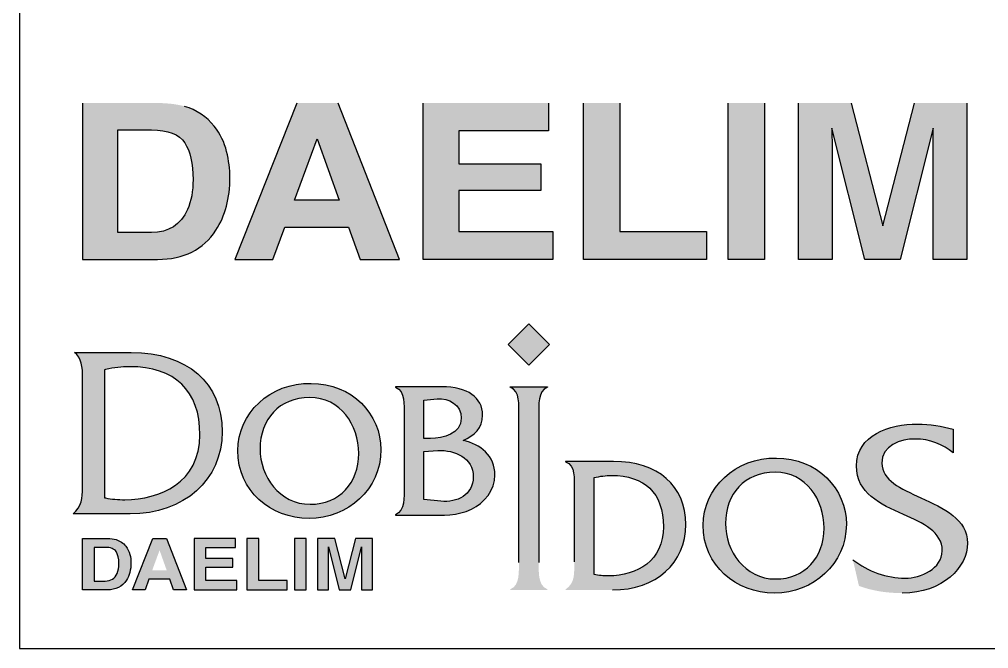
# Model space of a CAD drawing. Extents: x -4009 to -3415, y -5642 to -5222.
# Drawn here: x -3510.18 to -3489.07, y -5297.05 to -5283.35 of the extents above; entities that cross this region are included whole.
import ezdxf

# ---------------------------------------------------------------- set-up
doc = ezdxf.new("R2010")
doc.units = 0
doc.header["$LTSCALE"] = 7
doc.layers.get('0').update_dxf_attribs({"color": 2, "linetype": 'CONTINUOUS'})
doc.layers.add('D', color=2, linetype='CONTINUOUS')

msp = doc.modelspace()

# ---------------------------------------------------------------- hatches: boundary and pattern name
at = {"layer": 'D'}
h = msp.add_hatch(color=256, dxfattribs=at)
h.dxf.hatch_style = 2
edge = h.paths.add_edge_path()
edge.add_spline(control_points=[(-3507.16761, -5285.17439), (-3507.16761, -5285.17439), (-3508.80232, -5285.17439), (-3508.80232, -5285.17439), (-3508.80232, -5285.17439), (-3508.80232, -5288.57954), (-3508.80232, -5288.57954), (-3508.80232, -5288.57954), (-3507.16761, -5288.57954), (-3507.16761, -5288.57954), (-3506.59425, -5288.57954), (-3506.16852, -5288.36694), (-3505.89462, -5287.94367), (-3505.69314, -5287.62978), (-3505.59049, -5287.24602), (-3505.59049, -5286.79283), (-3505.59049, -5286.61469), (-3505.61485, -5286.42678), (-3505.66267, -5286.22984), (-3505.71037, -5286.03317), (-3505.80157, -5285.84952), (-3505.93271, -5285.68002), (-3506.09803, -5285.47057), (-3506.31365, -5285.32646), (-3506.57896, -5285.24714), (-3506.737, -5285.20225), (-3506.93182, -5285.17755), (-3507.16761, -5285.17439)], knot_values=[0, 0, 0, 0, 1, 1, 1, 2, 2, 2, 3, 3, 3, 4, 4, 4, 5, 5, 5, 6, 6, 6, 7, 7, 7, 8, 8, 8, 9, 9, 9, 9], degree=3, periodic=0)
edge = h.paths.add_edge_path()
edge.add_spline(control_points=[(-3507.30108, -5285.76003), (-3506.93813, -5285.76003), (-3506.69589, -5285.85268), (-3506.57532, -5286.03919), (-3506.45563, -5286.22421), (-3506.39367, -5286.49294), (-3506.39367, -5286.8406), (-3506.39367, -5287.09396), (-3506.43387, -5287.31136), (-3506.51459, -5287.49486), (-3506.66302, -5287.82605), (-3506.92503, -5287.99377), (-3507.30108, -5287.99377), (-3507.30108, -5287.99377), (-3508.03414, -5287.99377), (-3508.03414, -5287.99377), (-3508.03414, -5287.99377), (-3508.03414, -5285.76003), (-3508.03414, -5285.76003), (-3508.03414, -5285.76003), (-3507.30108, -5285.76003), (-3507.30108, -5285.76003)], knot_values=[0, 0, 0, 0, 1, 1, 1, 2, 2, 2, 3, 3, 3, 4, 4, 4, 5, 5, 5, 6, 6, 6, 7, 7, 7, 7], degree=3, periodic=0)
h = msp.add_hatch(color=256, dxfattribs=at)
h.dxf.hatch_style = 2
edge = h.paths.add_edge_path()
edge.add_spline(control_points=[(-3505.48542, -5288.57954), (-3505.48542, -5288.57954), (-3504.65506, -5288.57954), (-3504.65506, -5288.57954), (-3504.65506, -5288.57954), (-3504.39669, -5287.87628), (-3504.39669, -5287.87628), (-3504.39669, -5287.87628), (-3503.00608, -5287.87628), (-3503.00608, -5287.87628), (-3503.00608, -5287.87628), (-3502.75623, -5288.57954), (-3502.75623, -5288.57954), (-3502.75623, -5288.57954), (-3501.8956, -5288.57954), (-3501.8956, -5288.57954), (-3501.8956, -5288.57954), (-3503.23295, -5285.17439), (-3503.23295, -5285.17439), (-3503.23295, -5285.17439), (-3504.13269, -5285.17439), (-3504.13269, -5285.17439), (-3504.13269, -5285.17439), (-3505.48542, -5288.57954), (-3505.48542, -5288.57954)], knot_values=[0, 0, 0, 0, 1, 1, 1, 2, 2, 2, 3, 3, 3, 4, 4, 4, 5, 5, 5, 6, 6, 6, 7, 7, 7, 8, 8, 8, 8], degree=3, periodic=0)
edge = h.paths.add_edge_path()
edge.add_spline(control_points=[(-3503.6913, -5285.95287), (-3503.6913, -5285.95287), (-3503.21471, -5287.29187), (-3503.21471, -5287.29187), (-3503.21471, -5287.29187), (-3504.18354, -5287.29187), (-3504.18354, -5287.29187), (-3504.18354, -5287.29187), (-3503.6913, -5285.95287), (-3503.6913, -5285.95287)], knot_values=[0, 0, 0, 0, 1, 1, 1, 2, 2, 2, 3, 3, 3, 3], degree=3, periodic=0)
h = msp.add_hatch(color=256, dxfattribs=at)
h.dxf.hatch_style = 2
edge = h.paths.add_edge_path()
edge.add_spline(control_points=[(-3498.65336, -5285.77774), (-3498.65336, -5285.77774), (-3500.60888, -5285.77774), (-3500.60888, -5285.77774), (-3500.60888, -5285.77774), (-3500.60888, -5286.49748), (-3500.60888, -5286.49748), (-3500.60888, -5286.49748), (-3498.81745, -5286.49748), (-3498.81745, -5286.49748), (-3498.81745, -5286.49748), (-3498.81745, -5287.08215), (-3498.81745, -5287.08215), (-3498.81745, -5287.08215), (-3500.60888, -5287.08215), (-3500.60888, -5287.08215), (-3500.60888, -5287.08215), (-3500.60888, -5287.96906), (-3500.60888, -5287.96906), (-3500.60888, -5287.96906), (-3498.55522, -5287.96906), (-3498.55522, -5287.96906), (-3498.55522, -5287.96906), (-3498.55522, -5288.57954), (-3498.55522, -5288.57954), (-3498.55522, -5288.57954), (-3501.38353, -5288.57954), (-3501.38353, -5288.57954), (-3501.38353, -5288.57954), (-3501.38353, -5285.17439), (-3501.38353, -5285.17439), (-3501.38353, -5285.17439), (-3498.65336, -5285.17439), (-3498.65336, -5285.17439), (-3498.65336, -5285.17439), (-3498.65336, -5285.77774), (-3498.65336, -5285.77774)], knot_values=[0, 0, 0, 0, 1, 1, 1, 2, 2, 2, 3, 3, 3, 4, 4, 4, 5, 5, 5, 6, 6, 6, 7, 7, 7, 8, 8, 8, 9, 9, 9, 10, 10, 10, 11, 11, 11, 12, 12, 12, 12], degree=3, periodic=0)
h = msp.add_hatch(color=256, dxfattribs=at)
h.dxf.hatch_style = 2
edge = h.paths.add_edge_path()
edge.add_spline(control_points=[(-3497.88724, -5285.17439), (-3497.88724, -5285.17439), (-3497.09813, -5285.17439), (-3497.09813, -5285.17439), (-3497.09813, -5285.17439), (-3497.09813, -5287.96906), (-3497.09813, -5287.96906), (-3497.09813, -5287.96906), (-3495.21006, -5287.96906), (-3495.21006, -5287.96906), (-3495.21006, -5287.96906), (-3495.21006, -5288.57954), (-3495.21006, -5288.57954), (-3495.21006, -5288.57954), (-3497.88724, -5288.57954), (-3497.88724, -5288.57954), (-3497.88724, -5288.57954), (-3497.88724, -5285.17439), (-3497.88724, -5285.17439)], knot_values=[0, 0, 0, 0, 1, 1, 1, 2, 2, 2, 3, 3, 3, 4, 4, 4, 5, 5, 5, 6, 6, 6, 6], degree=3, periodic=0)
h = msp.add_hatch(color=256, dxfattribs=at)
h.dxf.hatch_style = 2
edge = h.paths.add_edge_path()
edge.add_spline(control_points=[(-3493.94688, -5288.57954), (-3493.94688, -5288.57954), (-3494.73696, -5288.57954), (-3494.73696, -5288.57954), (-3494.73696, -5288.57954), (-3494.73696, -5285.17439), (-3494.73696, -5285.17439), (-3494.73696, -5285.17439), (-3493.94688, -5285.17439), (-3493.94688, -5285.17439), (-3493.94688, -5285.17439), (-3493.94688, -5288.57954), (-3493.94688, -5288.57954)], knot_values=[0, 0, 0, 0, 1, 1, 1, 2, 2, 2, 3, 3, 3, 4, 4, 4, 4], degree=3, periodic=0)
h = msp.add_hatch(color=256, dxfattribs=at)
h.dxf.hatch_style = 2
edge = h.paths.add_edge_path()
edge.add_spline(control_points=[(-3490.68214, -5285.17439), (-3490.68214, -5285.17439), (-3489.54448, -5285.17439), (-3489.54448, -5285.17439), (-3489.54448, -5285.17439), (-3489.54448, -5288.57954), (-3489.54448, -5288.57954), (-3489.54448, -5288.57954), (-3490.27808, -5288.57954), (-3490.27808, -5288.57954), (-3490.27808, -5288.57954), (-3490.27808, -5286.27678), (-3490.27808, -5286.27678), (-3490.27808, -5286.21007), (-3490.27684, -5286.11701), (-3490.27684, -5285.99803), (-3490.27355, -5285.87875), (-3490.27251, -5285.7861), (-3490.27251, -5285.72174), (-3490.27251, -5285.72174), (-3490.99513, -5288.57954), (-3490.99513, -5288.57954), (-3490.99513, -5288.57954), (-3491.76511, -5288.57954), (-3491.76511, -5288.57954), (-3491.76511, -5288.57954), (-3492.48037, -5285.72174), (-3492.48037, -5285.72174), (-3492.48037, -5285.7861), (-3492.48037, -5285.87875), (-3492.47728, -5285.99803), (-3492.47619, -5286.11701), (-3492.47619, -5286.21007), (-3492.47619, -5286.27678), (-3492.47619, -5286.27678), (-3492.47619, -5288.57954), (-3492.47619, -5288.57954), (-3492.47619, -5288.57954), (-3493.21047, -5288.57954), (-3493.21047, -5288.57954), (-3493.21047, -5288.57954), (-3493.21047, -5285.17439), (-3493.21047, -5285.17439), (-3493.21047, -5285.17439), (-3492.05915, -5285.17439), (-3492.05915, -5285.17439), (-3492.05915, -5285.17439), (-3491.36976, -5287.85075), (-3491.36976, -5287.85075), (-3491.36976, -5287.85075), (-3490.68214, -5285.17439), (-3490.68214, -5285.17439)], knot_values=[0, 0, 0, 0, 1, 1, 1, 2, 2, 2, 3, 3, 3, 4, 4, 4, 5, 5, 5, 6, 6, 6, 7, 7, 7, 8, 8, 8, 9, 9, 9, 10, 10, 10, 11, 11, 11, 12, 12, 12, 13, 13, 13, 14, 14, 14, 15, 15, 15, 16, 16, 16, 17, 17, 17, 17], degree=3, periodic=0)
h = msp.add_hatch(color=256, dxfattribs=at)
h.dxf.hatch_style = 2
h.paths.add_polyline_path([(-3498.63353, -5290.43233), (-3499.08138, -5290.87978), (-3499.52879, -5290.43224), (-3499.08138, -5289.98471)])
h = msp.add_hatch(color=256, dxfattribs=at)
h.dxf.hatch_style = 2
edge = h.paths.add_edge_path()
edge.add_spline(control_points=[(-3508.29917, -5290.97737), (-3508.29917, -5290.97737), (-3508.32321, -5290.98281), (-3508.32321, -5290.98281), (-3508.32321, -5290.98281), (-3508.32321, -5293.76841), (-3508.32321, -5293.76841), (-3508.32321, -5293.76841), (-3508.29832, -5293.77346), (-3508.29832, -5293.77346), (-3508.16735, -5293.79992), (-3508.02958, -5293.81257), (-3507.87727, -5293.81257), (-3507.12375, -5293.81257), (-3506.24367, -5293.44196), (-3506.24367, -5292.39731), (-3506.24367, -5291.44201), (-3506.78956, -5290.91583), (-3507.78065, -5290.91583), (-3507.94655, -5290.91583), (-3508.1161, -5290.93591), (-3508.29917, -5290.97737)], knot_values=[0, 0, 0, 0, 1, 1, 1, 2, 2, 2, 3, 3, 3, 4, 4, 4, 5, 5, 5, 6, 6, 6, 7, 7, 7, 7], degree=3, periodic=0)
edge = h.paths.add_edge_path()
edge.add_spline(control_points=[(-3507.73991, -5290.60744), (-3506.51907, -5290.60744), (-3505.76068, -5291.26803), (-3505.76068, -5292.33168), (-3505.76068, -5293.38525), (-3506.58571, -5294.12097), (-3507.76714, -5294.12097), (-3507.76714, -5294.12097), (-3508.88812, -5294.12097), (-3509.00538, -5294.12097), (-3508.8213, -5293.9685), (-3508.80041, -5293.77242), (-3508.80041, -5293.54789), (-3508.80041, -5293.51948), (-3508.80068, -5293.49094), (-3508.80097, -5293.46195), (-3508.80097, -5293.46195), (-3508.80164, -5293.36895), (-3508.80164, -5293.36895), (-3508.80164, -5293.36895), (-3508.80164, -5291.32169), (-3508.80164, -5291.32169), (-3508.80164, -5291.32169), (-3508.80086, -5291.24021), (-3508.80086, -5291.24021), (-3508.80041, -5291.20951), (-3508.79989, -5291.17755), (-3508.79989, -5291.145), (-3508.79989, -5290.94253), (-3508.81911, -5290.713), (-3508.97428, -5290.60744), (-3508.80889, -5290.60744), (-3507.73991, -5290.60744), (-3507.73991, -5290.60744)], knot_values=[0, 0, 0, 0, 1, 1, 1, 2, 2, 2, 3, 3, 3, 4, 4, 4, 5, 5, 5, 6, 6, 6, 7, 7, 7, 8, 8, 8, 9, 9, 9, 10, 10, 10, 11, 11, 11, 11], degree=3, periodic=0)
h = msp.add_hatch(color=256, dxfattribs=at)
h.dxf.hatch_style = 2
edge = h.paths.add_edge_path()
edge.add_spline(control_points=[(-3503.82462, -5291.27969), (-3504.71772, -5291.25821), (-3505.41972, -5291.93469), (-3505.41972, -5292.74289), (-3505.41972, -5293.615), (-3504.70928, -5294.21901), (-3503.86696, -5294.21901), (-3503.02059, -5294.21901), (-3502.3016, -5293.58934), (-3502.3016, -5292.72169), (-3502.3016, -5291.95594), (-3502.93117, -5291.27523), (-3503.82462, -5291.27969)], knot_values=[0, 0, 0, 0, 1, 1, 1, 2, 2, 2, 3, 3, 3, 4, 4, 4, 4], degree=3, periodic=0)
edge = h.paths.add_edge_path()
edge.add_spline(control_points=[(-3503.85411, -5291.58579), (-3503.18226, -5291.58579), (-3502.78661, -5292.18583), (-3502.78661, -5292.80681), (-3502.78661, -5293.44062), (-3503.19914, -5293.91269), (-3503.84574, -5293.91269), (-3504.51364, -5293.91269), (-3504.9348, -5293.30013), (-3504.9348, -5292.70467), (-3504.9348, -5292.06222), (-3504.51364, -5291.58579), (-3503.85411, -5291.58579)], knot_values=[0, 0, 0, 0, 1, 1, 1, 2, 2, 2, 3, 3, 3, 4, 4, 4, 4], degree=3, periodic=0)
h = msp.add_hatch(color=256, dxfattribs=at)
h.dxf.hatch_style = 2
edge = h.paths.add_edge_path()
edge.add_spline(control_points=[(-3501.36408, -5292.47915), (-3501.36408, -5292.47915), (-3501.36408, -5291.64539), (-3501.36408, -5291.64539), (-3501.36408, -5291.64539), (-3501.07909, -5291.61559), (-3501.07909, -5291.61559), (-3500.82366, -5291.59015), (-3500.55168, -5291.74329), (-3500.55168, -5292.03665), (-3500.55168, -5292.38565), (-3500.94719, -5292.47915), (-3501.22363, -5292.47915), (-3501.22363, -5292.47915), (-3501.36408, -5292.47915), (-3501.36408, -5292.47915)], knot_values=[0, 0, 0, 0, 1, 1, 1, 2, 2, 2, 3, 3, 3, 4, 4, 4, 5, 5, 5, 5], degree=3, periodic=0)
edge = h.paths.add_edge_path()
edge.add_spline(control_points=[(-3501.79791, -5293.55108), (-3501.79791, -5293.74662), (-3501.77234, -5294.05718), (-3501.9851, -5294.13807), (-3501.9851, -5294.13807), (-3501.9851, -5294.15086), (-3501.9851, -5294.15086), (-3501.9851, -5294.15086), (-3501.28323, -5294.15086), (-3501.28323, -5294.15086), (-3500.96428, -5294.15086), (-3500.62813, -5294.16355), (-3500.33036, -5294.01892), (-3500.04537, -5293.88311), (-3499.81994, -5293.60213), (-3499.81994, -5293.27465), (-3499.81994, -5292.85763), (-3500.13063, -5292.60253), (-3500.51332, -5292.52173), (-3500.2709, -5292.41559), (-3500.08782, -5292.25371), (-3500.08782, -5291.96859), (-3500.08782, -5291.59015), (-3500.41544, -5291.35194), (-3500.97711, -5291.35194), (-3500.97711, -5291.35194), (-3501.9851, -5291.35194), (-3501.9851, -5291.35194), (-3501.9851, -5291.35194), (-3501.9851, -5291.36449), (-3501.9851, -5291.36449), (-3501.76802, -5291.44552), (-3501.79791, -5291.75608), (-3501.79791, -5291.94739), (-3501.79791, -5291.94739), (-3501.79791, -5293.55108), (-3501.79791, -5293.55108)], knot_values=[0, 0, 0, 0, 1, 1, 1, 2, 2, 2, 3, 3, 3, 4, 4, 4, 5, 5, 5, 6, 6, 6, 7, 7, 7, 8, 8, 8, 9, 9, 9, 10, 10, 10, 11, 11, 11, 12, 12, 12, 12], degree=3, periodic=0)
edge = h.paths.add_edge_path()
edge.add_spline(control_points=[(-3501.36408, -5293.81054), (-3501.36408, -5293.81054), (-3501.36408, -5292.75981), (-3501.36408, -5292.75981), (-3501.36408, -5292.75981), (-3501.0663, -5292.74289), (-3501.0663, -5292.74289), (-3500.69178, -5292.72169), (-3500.29212, -5292.90017), (-3500.29212, -5293.31291), (-3500.29212, -5293.71682), (-3500.64519, -5293.87879), (-3500.99383, -5293.84453), (-3500.99383, -5293.84453), (-3501.36408, -5293.81054), (-3501.36408, -5293.81054)], knot_values=[0, 0, 0, 0, 1, 1, 1, 2, 2, 2, 3, 3, 3, 4, 4, 4, 5, 5, 5, 5], degree=3, periodic=0)
h = msp.add_hatch(color=256, dxfattribs=at)
h.dxf.hatch_style = 2
edge = h.paths.add_edge_path()
edge.add_spline(control_points=[(-3499.2984, -5291.95162), (-3499.2984, -5291.75608), (-3499.26833, -5291.44552), (-3499.48541, -5291.36449), (-3499.48541, -5291.36449), (-3499.48541, -5291.35194), (-3499.48541, -5291.35194), (-3499.48541, -5291.35194), (-3498.67733, -5291.35194), (-3498.67733, -5291.35194), (-3498.67733, -5291.35194), (-3498.67733, -5291.36449), (-3498.67733, -5291.36449), (-3498.88985, -5291.44552), (-3498.8645, -5291.76031), (-3498.8645, -5291.95162), (-3498.8645, -5291.95162), (-3498.8645, -5295.17926), (-3498.8645, -5295.17926), (-3498.8645, -5295.37089), (-3498.88985, -5295.68122), (-3498.67733, -5295.76202), (-3498.67733, -5295.76202), (-3498.67733, -5295.7748), (-3498.67733, -5295.7748), (-3498.67733, -5295.7748), (-3499.48541, -5295.7748), (-3499.48541, -5295.7748), (-3499.48541, -5295.7748), (-3499.48541, -5295.76202), (-3499.48541, -5295.76202), (-3499.27297, -5295.68541), (-3499.2984, -5295.37089), (-3499.2984, -5295.17926), (-3499.2984, -5295.17926), (-3499.2984, -5291.95162), (-3499.2984, -5291.95162)], knot_values=[0, 0, 0, 0, 1, 1, 1, 2, 2, 2, 3, 3, 3, 4, 4, 4, 5, 5, 5, 6, 6, 6, 7, 7, 7, 8, 8, 8, 9, 9, 9, 10, 10, 10, 11, 11, 11, 12, 12, 12, 12], degree=3, periodic=0)
h = msp.add_hatch(color=256, dxfattribs=at)
h.dxf.hatch_style = 2
edge = h.paths.add_edge_path()
edge.add_spline(control_points=[(-3490.94652, -5295.84683), (-3491.28764, -5295.84683), (-3491.60531, -5295.79385), (-3491.89052, -5295.6909), (-3491.89772, -5295.66087), (-3491.99153, -5295.25583), (-3492.02232, -5295.12263), (-3491.69889, -5295.37328), (-3491.28183, -5295.52223), (-3490.88692, -5295.52223), (-3490.54737, -5295.52223), (-3490.07702, -5295.31426), (-3490.07702, -5294.92403), (-3490.07702, -5294.51142), (-3490.48849, -5294.32732), (-3490.92379, -5294.13272), (-3491.42574, -5293.90814), (-3491.94517, -5293.67586), (-3491.94517, -5293.0778), (-3491.94517, -5292.40483), (-3491.22912, -5292.16593), (-3490.6153, -5292.16593), (-3490.34399, -5292.16593), (-3490.08354, -5292.2042), (-3489.83961, -5292.2778), (-3489.83961, -5292.31867), (-3489.83961, -5292.68072), (-3489.83961, -5292.79074), (-3490.05041, -5292.6073), (-3490.36281, -5292.49054), (-3490.6591, -5292.49054), (-3490.99743, -5292.49054), (-3491.39252, -5292.62855), (-3491.39252, -5293.01797), (-3491.39252, -5293.38354), (-3490.9805, -5293.57174), (-3490.54404, -5293.77125), (-3490.04276, -5294.00024), (-3489.5246, -5294.23706), (-3489.5246, -5294.75581), (-3489.5246, -5295.28037), (-3490.06833, -5295.84683), (-3490.94652, -5295.84683)], knot_values=[0, 0, 0, 0, 1, 1, 1, 2, 2, 2, 3, 3, 3, 4, 4, 4, 5, 5, 5, 6, 6, 6, 7, 7, 7, 8, 8, 8, 9, 9, 9, 10, 10, 10, 11, 11, 11, 12, 12, 12, 13, 13, 13, 14, 14, 14, 14], degree=3, periodic=0)
h = msp.add_hatch(color=256, dxfattribs=at)
h.dxf.hatch_style = 2
edge = h.paths.add_edge_path()
edge.add_spline(control_points=[(-3498.09273, -5295.1645), (-3498.09273, -5295.41536), (-3498.06729, -5295.61959), (-3498.27994, -5295.76418), (-3498.27994, -5295.76418), (-3498.27994, -5295.77674), (-3498.27994, -5295.77674), (-3498.27994, -5295.77674), (-3497.25897, -5295.77674), (-3497.25897, -5295.77674), (-3496.30628, -5295.77674), (-3495.66369, -5295.18997), (-3495.66369, -5294.35198), (-3495.66369, -5293.50557), (-3496.26819, -5292.97805), (-3497.23786, -5292.97805), (-3497.23786, -5292.97805), (-3498.27994, -5292.97805), (-3498.27994, -5292.97805), (-3498.27994, -5292.97805), (-3498.27994, -5292.99069), (-3498.27994, -5292.99069), (-3498.06329, -5293.05448), (-3498.09273, -5293.36517), (-3498.09273, -5293.56067), (-3498.09273, -5293.56067), (-3498.09273, -5295.1645), (-3498.09273, -5295.1645)], knot_values=[0, 0, 0, 0, 1, 1, 1, 2, 2, 2, 3, 3, 3, 4, 4, 4, 5, 5, 5, 6, 6, 6, 7, 7, 7, 8, 8, 8, 9, 9, 9, 9], degree=3, periodic=0)
edge = h.paths.add_edge_path()
edge.add_spline(control_points=[(-3497.65879, -5293.33092), (-3497.53144, -5293.30148), (-3497.4036, -5293.28437), (-3497.27621, -5293.28437), (-3496.56583, -5293.28437), (-3496.149, -5293.65862), (-3496.149, -5294.40299), (-3496.149, -5295.13893), (-3496.71465, -5295.47051), (-3497.34846, -5295.47051), (-3497.45496, -5295.47051), (-3497.55701, -5295.46195), (-3497.65879, -5295.44093), (-3497.65879, -5295.44093), (-3497.65879, -5293.33092), (-3497.65879, -5293.33092)], knot_values=[0, 0, 0, 0, 1, 1, 1, 2, 2, 2, 3, 3, 3, 4, 4, 4, 5, 5, 5, 5], degree=3, periodic=0)
h = msp.add_hatch(color=256, dxfattribs=at)
h.dxf.hatch_style = 2
edge = h.paths.add_edge_path()
edge.add_spline(control_points=[(-3493.6885, -5292.90557), (-3494.58149, -5292.88433), (-3495.28354, -5293.56067), (-3495.28354, -5294.369), (-3495.28354, -5295.24098), (-3494.57326, -5295.84512), (-3493.73094, -5295.84512), (-3492.88431, -5295.84512), (-3492.16547, -5295.21532), (-3492.16547, -5294.34766), (-3492.16547, -5293.58205), (-3492.79482, -5292.90134), (-3493.6885, -5292.90557)], knot_values=[0, 0, 0, 0, 1, 1, 1, 2, 2, 2, 3, 3, 3, 4, 4, 4, 4], degree=3, periodic=0)
edge = h.paths.add_edge_path()
edge.add_spline(control_points=[(-3493.71816, -5293.21199), (-3493.04613, -5293.21199), (-3492.65019, -5293.81181), (-3492.65019, -5294.43279), (-3492.65019, -5295.06673), (-3493.06279, -5295.53866), (-3493.70974, -5295.53866), (-3494.37731, -5295.53866), (-3494.79856, -5294.92597), (-3494.79856, -5294.33064), (-3494.79856, -5293.68829), (-3494.37731, -5293.21199), (-3493.71816, -5293.21199)], knot_values=[0, 0, 0, 0, 1, 1, 1, 2, 2, 2, 3, 3, 3, 4, 4, 4, 4], degree=3, periodic=0)
h = msp.add_hatch(color=256, dxfattribs=at)
h.dxf.hatch_style = 2
edge = h.paths.add_edge_path()
edge.add_spline(control_points=[(-3508.26345, -5294.65799), (-3508.26345, -5294.65799), (-3508.7996, -5294.65799), (-3508.7996, -5294.65799), (-3508.7996, -5294.65799), (-3508.7996, -5295.7748), (-3508.7996, -5295.7748), (-3508.7996, -5295.7748), (-3508.26345, -5295.7748), (-3508.26345, -5295.7748), (-3508.0754, -5295.7748), (-3507.93577, -5295.70508), (-3507.84594, -5295.56625), (-3507.77986, -5295.4633), (-3507.74619, -5295.33744), (-3507.74619, -5295.1888), (-3507.74619, -5295.13038), (-3507.75418, -5295.06875), (-3507.76986, -5295.00416), (-3507.78551, -5294.93965), (-3507.81542, -5294.87942), (-3507.85843, -5294.82383), (-3507.91265, -5294.75513), (-3507.98337, -5294.70787), (-3508.07038, -5294.68185), (-3508.12222, -5294.66713), (-3508.18612, -5294.65903), (-3508.26345, -5294.65799)], knot_values=[0, 0, 0, 0, 1, 1, 1, 2, 2, 2, 3, 3, 3, 4, 4, 4, 5, 5, 5, 6, 6, 6, 7, 7, 7, 8, 8, 8, 9, 9, 9, 9], degree=3, periodic=0)
edge = h.paths.add_edge_path()
edge.add_spline(control_points=[(-3508.30723, -5294.85007), (-3508.18819, -5294.85007), (-3508.10874, -5294.88046), (-3508.06919, -5294.94163), (-3508.02994, -5295.00231), (-3508.00961, -5295.09045), (-3508.00961, -5295.20447), (-3508.00961, -5295.28757), (-3508.0228, -5295.35887), (-3508.04927, -5295.41905), (-3508.09795, -5295.52768), (-3508.18389, -5295.58269), (-3508.30723, -5295.58269), (-3508.30723, -5295.58269), (-3508.54765, -5295.58269), (-3508.54765, -5295.58269), (-3508.54765, -5295.58269), (-3508.54765, -5294.85007), (-3508.54765, -5294.85007), (-3508.54765, -5294.85007), (-3508.30723, -5294.85007), (-3508.30723, -5294.85007)], knot_values=[0, 0, 0, 0, 1, 1, 1, 2, 2, 2, 3, 3, 3, 4, 4, 4, 5, 5, 5, 6, 6, 6, 7, 7, 7, 7], degree=3, periodic=0)
h = msp.add_hatch(color=256, dxfattribs=at)
h.dxf.hatch_style = 2
edge = h.paths.add_edge_path()
edge.add_spline(control_points=[(-3507.71173, -5295.7748), (-3507.71173, -5295.7748), (-3507.43939, -5295.7748), (-3507.43939, -5295.7748), (-3507.43939, -5295.7748), (-3507.35465, -5295.54415), (-3507.35465, -5295.54415), (-3507.35465, -5295.54415), (-3506.89856, -5295.54415), (-3506.89856, -5295.54415), (-3506.89856, -5295.54415), (-3506.81661, -5295.7748), (-3506.81661, -5295.7748), (-3506.81661, -5295.7748), (-3506.53435, -5295.7748), (-3506.53435, -5295.7748), (-3506.53435, -5295.7748), (-3506.97297, -5294.65799), (-3506.97297, -5294.65799), (-3506.97297, -5294.65799), (-3507.26806, -5294.65799), (-3507.26806, -5294.65799), (-3507.26806, -5294.65799), (-3507.71173, -5295.7748), (-3507.71173, -5295.7748)], knot_values=[0, 0, 0, 0, 1, 1, 1, 2, 2, 2, 3, 3, 3, 4, 4, 4, 5, 5, 5, 6, 6, 6, 7, 7, 7, 8, 8, 8, 8], degree=3, periodic=0)
edge = h.paths.add_edge_path()
edge.add_spline(control_points=[(-3507.1233, -5294.91332), (-3507.1233, -5294.91332), (-3506.96699, -5295.35248), (-3506.96699, -5295.35248), (-3506.96699, -5295.35248), (-3507.28474, -5295.35248), (-3507.28474, -5295.35248), (-3507.28474, -5295.35248), (-3507.1233, -5294.91332), (-3507.1233, -5294.91332)], knot_values=[0, 0, 0, 0, 1, 1, 1, 2, 2, 2, 3, 3, 3, 3], degree=3, periodic=0)
h = msp.add_hatch(color=256, dxfattribs=at)
h.dxf.hatch_style = 2
edge = h.paths.add_edge_path()
edge.add_spline(control_points=[(-3505.47097, -5294.85588), (-3505.47097, -5294.85588), (-3506.11233, -5294.85588), (-3506.11233, -5294.85588), (-3506.11233, -5294.85588), (-3506.11233, -5295.09193), (-3506.11233, -5295.09193), (-3506.11233, -5295.09193), (-3505.52478, -5295.09193), (-3505.52478, -5295.09193), (-3505.52478, -5295.09193), (-3505.52478, -5295.28369), (-3505.52478, -5295.28369), (-3505.52478, -5295.28369), (-3506.11233, -5295.28369), (-3506.11233, -5295.28369), (-3506.11233, -5295.28369), (-3506.11233, -5295.57458), (-3506.11233, -5295.57458), (-3506.11233, -5295.57458), (-3505.43878, -5295.57458), (-3505.43878, -5295.57458), (-3505.43878, -5295.57458), (-3505.43878, -5295.7748), (-3505.43878, -5295.7748), (-3505.43878, -5295.7748), (-3506.3664, -5295.7748), (-3506.3664, -5295.7748), (-3506.3664, -5295.7748), (-3506.3664, -5294.65799), (-3506.3664, -5294.65799), (-3506.3664, -5294.65799), (-3505.47097, -5294.65799), (-3505.47097, -5294.65799), (-3505.47097, -5294.65799), (-3505.47097, -5294.85588), (-3505.47097, -5294.85588)], knot_values=[0, 0, 0, 0, 1, 1, 1, 2, 2, 2, 3, 3, 3, 4, 4, 4, 5, 5, 5, 6, 6, 6, 7, 7, 7, 8, 8, 8, 9, 9, 9, 10, 10, 10, 11, 11, 11, 12, 12, 12, 12], degree=3, periodic=0)
h = msp.add_hatch(color=256, dxfattribs=at)
h.dxf.hatch_style = 2
edge = h.paths.add_edge_path()
edge.add_spline(control_points=[(-3505.21969, -5294.65799), (-3505.21969, -5294.65799), (-3504.96088, -5294.65799), (-3504.96088, -5294.65799), (-3504.96088, -5294.65799), (-3504.96088, -5295.57458), (-3504.96088, -5295.57458), (-3504.96088, -5295.57458), (-3504.34164, -5295.57458), (-3504.34164, -5295.57458), (-3504.34164, -5295.57458), (-3504.34164, -5295.7748), (-3504.34164, -5295.7748), (-3504.34164, -5295.7748), (-3505.21969, -5295.7748), (-3505.21969, -5295.7748), (-3505.21969, -5295.7748), (-3505.21969, -5294.65799), (-3505.21969, -5294.65799)], knot_values=[0, 0, 0, 0, 1, 1, 1, 2, 2, 2, 3, 3, 3, 4, 4, 4, 5, 5, 5, 6, 6, 6, 6], degree=3, periodic=0)
h = msp.add_hatch(color=256, dxfattribs=at)
h.dxf.hatch_style = 2
edge = h.paths.add_edge_path()
edge.add_spline(control_points=[(-3503.92735, -5295.7748), (-3503.92735, -5295.7748), (-3504.18648, -5295.7748), (-3504.18648, -5295.7748), (-3504.18648, -5295.7748), (-3504.18648, -5294.65799), (-3504.18648, -5294.65799), (-3504.18648, -5294.65799), (-3503.92735, -5294.65799), (-3503.92735, -5294.65799), (-3503.92735, -5294.65799), (-3503.92735, -5295.7748), (-3503.92735, -5295.7748)], knot_values=[0, 0, 0, 0, 1, 1, 1, 2, 2, 2, 3, 3, 3, 4, 4, 4, 4], degree=3, periodic=0)
h = msp.add_hatch(color=256, dxfattribs=at)
h.dxf.hatch_style = 2
edge = h.paths.add_edge_path()
edge.add_spline(control_points=[(-3502.85658, -5294.65799), (-3502.85658, -5294.65799), (-3502.48346, -5294.65799), (-3502.48346, -5294.65799), (-3502.48346, -5294.65799), (-3502.48346, -5295.7748), (-3502.48346, -5295.7748), (-3502.48346, -5295.7748), (-3502.72406, -5295.7748), (-3502.72406, -5295.7748), (-3502.72406, -5295.7748), (-3502.72406, -5295.01955), (-3502.72406, -5295.01955), (-3502.72406, -5294.99767), (-3502.72365, -5294.96715), (-3502.72365, -5294.92813), (-3502.72258, -5294.88901), (-3502.72224, -5294.85862), (-3502.72224, -5294.83751), (-3502.72224, -5294.83751), (-3502.95924, -5295.7748), (-3502.95924, -5295.7748), (-3502.95924, -5295.7748), (-3503.21177, -5295.7748), (-3503.21177, -5295.7748), (-3503.21177, -5295.7748), (-3503.44636, -5294.83751), (-3503.44636, -5294.83751), (-3503.44636, -5294.85862), (-3503.44636, -5294.88901), (-3503.44535, -5294.92813), (-3503.44499, -5294.96715), (-3503.44499, -5294.99767), (-3503.44499, -5295.01955), (-3503.44499, -5295.01955), (-3503.44499, -5295.7748), (-3503.44499, -5295.7748), (-3503.44499, -5295.7748), (-3503.68582, -5295.7748), (-3503.68582, -5295.7748), (-3503.68582, -5295.7748), (-3503.68582, -5294.65799), (-3503.68582, -5294.65799), (-3503.68582, -5294.65799), (-3503.30821, -5294.65799), (-3503.30821, -5294.65799), (-3503.30821, -5294.65799), (-3503.08211, -5295.53578), (-3503.08211, -5295.53578), (-3503.08211, -5295.53578), (-3502.85658, -5294.65799), (-3502.85658, -5294.65799)], knot_values=[0, 0, 0, 0, 1, 1, 1, 2, 2, 2, 3, 3, 3, 4, 4, 4, 5, 5, 5, 6, 6, 6, 7, 7, 7, 8, 8, 8, 9, 9, 9, 10, 10, 10, 11, 11, 11, 12, 12, 12, 13, 13, 13, 14, 14, 14, 15, 15, 15, 16, 16, 16, 17, 17, 17, 17], degree=3, periodic=0)

# ---------------------------------------------------------------- linework, layer by layer
at = {"color": 7}
for p, q in [((-3510.17648, -5241.05463), (-3510.17648, -5297.05463)), ((-3510.17648, -5297.05463), (-3429.17648, -5297.05463)), ((-3509.92544, -5297.05463), (-3428.92544, -5297.05463))]:
    msp.add_line(p, q, dxfattribs=at)
at = {"layer": 'D'}
for p, q in [((-3499.52879, -5290.43224), (-3499.08138, -5289.98471)), ((-3499.08138, -5289.98471), (-3498.63353, -5290.43233)), ((-3499.08138, -5290.87978), (-3499.52879, -5290.43224)), ((-3498.63353, -5290.43233), (-3499.08138, -5290.87978))]:
    msp.add_line(p, q, dxfattribs=at)
for points in [[(-3508.80232, -5285.17439), (-3508.80232, -5285.17439), (-3508.80232, -5288.57954), (-3508.80232, -5288.57954)], [(-3504.13269, -5285.17439), (-3504.13269, -5285.17439), (-3505.48542, -5288.57954), (-3505.48542, -5288.57954)], [(-3501.8956, -5288.57954), (-3501.8956, -5288.57954), (-3503.23295, -5285.17439), (-3503.23295, -5285.17439)], [(-3501.38353, -5288.57954), (-3501.38353, -5288.57954), (-3501.38353, -5285.17439), (-3501.38353, -5285.17439)], [(-3498.65336, -5285.17439), (-3498.65336, -5285.17439), (-3498.65336, -5285.77774), (-3498.65336, -5285.77774)], [(-3497.88724, -5288.57954), (-3497.88724, -5288.57954), (-3497.88724, -5285.17439), (-3497.88724, -5285.17439)], [(-3497.09813, -5285.17439), (-3497.09813, -5285.17439), (-3497.09813, -5287.96906), (-3497.09813, -5287.96906)], [(-3494.73696, -5288.57954), (-3494.73696, -5288.57954), (-3494.73696, -5285.17439), (-3494.73696, -5285.17439)], [(-3493.94688, -5285.17439), (-3493.94688, -5285.17439), (-3493.94688, -5288.57954), (-3493.94688, -5288.57954)], [(-3493.21047, -5288.57954), (-3493.21047, -5288.57954), (-3493.21047, -5285.17439), (-3493.21047, -5285.17439)], [(-3492.05915, -5285.17439), (-3492.05915, -5285.17439), (-3491.36976, -5287.85075), (-3491.36976, -5287.85075)], [(-3491.36976, -5287.85075), (-3491.36976, -5287.85075), (-3490.68214, -5285.17439), (-3490.68214, -5285.17439)], [(-3489.54448, -5285.17439), (-3489.54448, -5285.17439), (-3489.54448, -5288.57954), (-3489.54448, -5288.57954)], [(-3505.93271, -5285.68002), (-3506.09803, -5285.47057), (-3506.31365, -5285.32646), (-3506.57896, -5285.24714)], [(-3508.03414, -5287.99377), (-3508.03414, -5287.99377), (-3508.03414, -5285.76003), (-3508.03414, -5285.76003)], [(-3508.03414, -5285.76003), (-3508.03414, -5285.76003), (-3507.30108, -5285.76003), (-3507.30108, -5285.76003)], [(-3507.30108, -5285.76003), (-3506.93813, -5285.76003), (-3506.69589, -5285.85268), (-3506.57532, -5286.03919)], [(-3505.66267, -5286.22984), (-3505.71037, -5286.03317), (-3505.80157, -5285.84952), (-3505.93271, -5285.68002)], [(-3498.65336, -5285.77774), (-3498.65336, -5285.77774), (-3500.60888, -5285.77774), (-3500.60888, -5285.77774)], [(-3500.60888, -5285.77774), (-3500.60888, -5285.77774), (-3500.60888, -5286.49748), (-3500.60888, -5286.49748)], [(-3491.76511, -5288.57954), (-3491.76511, -5288.57954), (-3492.48037, -5285.72174), (-3492.48037, -5285.72174)], [(-3492.48037, -5285.72174), (-3492.48037, -5285.7861), (-3492.48037, -5285.87875), (-3492.47728, -5285.99803)], [(-3490.27251, -5285.72174), (-3490.27251, -5285.72174), (-3490.99513, -5288.57954), (-3490.99513, -5288.57954)], [(-3490.27684, -5285.99803), (-3490.27355, -5285.87875), (-3490.27251, -5285.7861), (-3490.27251, -5285.72174)], [(-3504.18354, -5287.29187), (-3504.18354, -5287.29187), (-3503.6913, -5285.95287), (-3503.6913, -5285.95287)], [(-3503.6913, -5285.95287), (-3503.6913, -5285.95287), (-3503.21471, -5287.29187), (-3503.21471, -5287.29187)], [(-3492.47728, -5285.99803), (-3492.47619, -5286.11701), (-3492.47619, -5286.21007), (-3492.47619, -5286.27678)], [(-3490.27808, -5286.27678), (-3490.27808, -5286.21007), (-3490.27684, -5286.11701), (-3490.27684, -5285.99803)], [(-3492.47619, -5286.27678), (-3492.47619, -5286.27678), (-3492.47619, -5288.57954), (-3492.47619, -5288.57954)], [(-3490.27808, -5288.57954), (-3490.27808, -5288.57954), (-3490.27808, -5286.27678), (-3490.27808, -5286.27678)], [(-3500.60888, -5286.49748), (-3500.60888, -5286.49748), (-3498.81745, -5286.49748), (-3498.81745, -5286.49748)], [(-3498.81745, -5286.49748), (-3498.81745, -5286.49748), (-3498.81745, -5287.08215), (-3498.81745, -5287.08215)], [(-3498.81745, -5287.08215), (-3498.81745, -5287.08215), (-3500.60888, -5287.08215), (-3500.60888, -5287.08215)], [(-3500.60888, -5287.08215), (-3500.60888, -5287.08215), (-3500.60888, -5287.96906), (-3500.60888, -5287.96906)], [(-3503.21471, -5287.29187), (-3503.21471, -5287.29187), (-3504.18354, -5287.29187), (-3504.18354, -5287.29187)], [(-3506.51459, -5287.49486), (-3506.66302, -5287.82605), (-3506.92503, -5287.99377), (-3507.30108, -5287.99377)], [(-3507.16761, -5288.57954), (-3506.59425, -5288.57954), (-3506.16852, -5288.36694), (-3505.89462, -5287.94367)], [(-3504.65506, -5288.57954), (-3504.65506, -5288.57954), (-3504.39669, -5287.87628), (-3504.39669, -5287.87628)], [(-3504.39669, -5287.87628), (-3504.39669, -5287.87628), (-3503.00608, -5287.87628), (-3503.00608, -5287.87628)], [(-3503.00608, -5287.87628), (-3503.00608, -5287.87628), (-3502.75623, -5288.57954), (-3502.75623, -5288.57954)], [(-3507.30108, -5287.99377), (-3507.30108, -5287.99377), (-3508.03414, -5287.99377), (-3508.03414, -5287.99377)], [(-3500.60888, -5287.96906), (-3500.60888, -5287.96906), (-3498.55522, -5287.96906), (-3498.55522, -5287.96906)], [(-3498.55522, -5287.96906), (-3498.55522, -5287.96906), (-3498.55522, -5288.57954), (-3498.55522, -5288.57954)], [(-3497.09813, -5287.96906), (-3497.09813, -5287.96906), (-3495.21006, -5287.96906), (-3495.21006, -5287.96906)], [(-3495.21006, -5287.96906), (-3495.21006, -5287.96906), (-3495.21006, -5288.57954), (-3495.21006, -5288.57954)], [(-3508.80232, -5288.57954), (-3508.80232, -5288.57954), (-3507.16761, -5288.57954), (-3507.16761, -5288.57954)], [(-3505.48542, -5288.57954), (-3505.48542, -5288.57954), (-3504.65506, -5288.57954), (-3504.65506, -5288.57954)], [(-3502.75623, -5288.57954), (-3502.75623, -5288.57954), (-3501.8956, -5288.57954), (-3501.8956, -5288.57954)], [(-3498.55522, -5288.57954), (-3498.55522, -5288.57954), (-3501.38353, -5288.57954), (-3501.38353, -5288.57954)], [(-3495.21006, -5288.57954), (-3495.21006, -5288.57954), (-3497.88724, -5288.57954), (-3497.88724, -5288.57954)], [(-3493.94688, -5288.57954), (-3493.94688, -5288.57954), (-3494.73696, -5288.57954), (-3494.73696, -5288.57954)], [(-3492.47619, -5288.57954), (-3492.47619, -5288.57954), (-3493.21047, -5288.57954), (-3493.21047, -5288.57954)], [(-3490.99513, -5288.57954), (-3490.99513, -5288.57954), (-3491.76511, -5288.57954), (-3491.76511, -5288.57954)], [(-3489.54448, -5288.57954), (-3489.54448, -5288.57954), (-3490.27808, -5288.57954), (-3490.27808, -5288.57954)], [(-3508.97428, -5290.60744), (-3508.80889, -5290.60744), (-3507.73991, -5290.60744), (-3507.73991, -5290.60744)], [(-3508.29917, -5290.97737), (-3508.29917, -5290.97737), (-3508.32321, -5290.98281), (-3508.32321, -5290.98281)], [(-3508.32321, -5290.98281), (-3508.32321, -5290.98281), (-3508.32321, -5293.76841), (-3508.32321, -5293.76841)], [(-3508.80164, -5291.32169), (-3508.80164, -5291.32169), (-3508.80086, -5291.24021), (-3508.80086, -5291.24021)], [(-3508.80164, -5293.36895), (-3508.80164, -5293.36895), (-3508.80164, -5291.32169), (-3508.80164, -5291.32169)], [(-3500.97711, -5291.35194), (-3500.97711, -5291.35194), (-3501.9851, -5291.35194), (-3501.9851, -5291.35194)], [(-3501.9851, -5291.35194), (-3501.9851, -5291.35194), (-3501.9851, -5291.36449), (-3501.9851, -5291.36449)], [(-3501.9851, -5291.36449), (-3501.76802, -5291.44552), (-3501.79791, -5291.75608), (-3501.79791, -5291.94739)], [(-3499.48541, -5291.36449), (-3499.48541, -5291.36449), (-3499.48541, -5291.35194), (-3499.48541, -5291.35194)], [(-3499.48541, -5291.35194), (-3499.48541, -5291.35194), (-3498.67733, -5291.35194), (-3498.67733, -5291.35194)], [(-3499.2984, -5291.95162), (-3499.2984, -5291.75608), (-3499.26833, -5291.44552), (-3499.48541, -5291.36449)], [(-3498.67733, -5291.36449), (-3498.88985, -5291.44552), (-3498.8645, -5291.76031), (-3498.8645, -5291.95162)], [(-3498.67733, -5291.35194), (-3498.67733, -5291.35194), (-3498.67733, -5291.36449), (-3498.67733, -5291.36449)], [(-3501.36408, -5291.64539), (-3501.36408, -5291.64539), (-3501.07909, -5291.61559), (-3501.07909, -5291.61559)], [(-3501.36408, -5292.47915), (-3501.36408, -5292.47915), (-3501.36408, -5291.64539), (-3501.36408, -5291.64539)], [(-3501.79791, -5291.94739), (-3501.79791, -5291.94739), (-3501.79791, -5293.55108), (-3501.79791, -5293.55108)], [(-3499.2984, -5295.17926), (-3499.2984, -5295.17926), (-3499.2984, -5291.95162), (-3499.2984, -5291.95162)], [(-3498.8645, -5291.95162), (-3498.8645, -5291.95162), (-3498.8645, -5295.17926), (-3498.8645, -5295.17926)], [(-3489.83961, -5292.2778), (-3489.83961, -5292.31867), (-3489.83961, -5292.68072), (-3489.83961, -5292.79074)], [(-3501.22363, -5292.47915), (-3501.22363, -5292.47915), (-3501.36408, -5292.47915), (-3501.36408, -5292.47915)], [(-3501.36408, -5292.75981), (-3501.36408, -5292.75981), (-3501.0663, -5292.74289), (-3501.0663, -5292.74289)], [(-3501.36408, -5293.81054), (-3501.36408, -5293.81054), (-3501.36408, -5292.75981), (-3501.36408, -5292.75981)], [(-3497.23786, -5292.97805), (-3497.23786, -5292.97805), (-3498.27994, -5292.97805), (-3498.27994, -5292.97805)], [(-3498.27994, -5292.97805), (-3498.27994, -5292.97805), (-3498.27994, -5292.99069), (-3498.27994, -5292.99069)], [(-3498.27994, -5292.99069), (-3498.06329, -5293.05448), (-3498.09273, -5293.36517), (-3498.09273, -5293.56067)], [(-3508.80097, -5293.46195), (-3508.80097, -5293.46195), (-3508.80164, -5293.36895), (-3508.80164, -5293.36895)], [(-3497.65879, -5295.44093), (-3497.65879, -5295.44093), (-3497.65879, -5293.33092), (-3497.65879, -5293.33092)], [(-3501.79791, -5293.55108), (-3501.79791, -5293.74662), (-3501.77234, -5294.05718), (-3501.9851, -5294.13807)], [(-3498.09273, -5293.56067), (-3498.09273, -5293.56067), (-3498.09273, -5295.1645), (-3498.09273, -5295.1645)], [(-3508.32321, -5293.76841), (-3508.32321, -5293.76841), (-3508.29832, -5293.77346), (-3508.29832, -5293.77346)], [(-3500.99383, -5293.84453), (-3500.99383, -5293.84453), (-3501.36408, -5293.81054), (-3501.36408, -5293.81054)], [(-3501.28323, -5294.15086), (-3500.96428, -5294.15086), (-3500.62813, -5294.16355), (-3500.33036, -5294.01892)], [(-3507.76714, -5294.12097), (-3507.76714, -5294.12097), (-3508.88812, -5294.12097), (-3509.00538, -5294.12097)], [(-3501.9851, -5294.13807), (-3501.9851, -5294.13807), (-3501.9851, -5294.15086), (-3501.9851, -5294.15086)], [(-3501.9851, -5294.15086), (-3501.9851, -5294.15086), (-3501.28323, -5294.15086), (-3501.28323, -5294.15086)]]:
    msp.add_open_spline(points, degree=3, dxfattribs=at)
for points, knots in [([(-3506.57532, -5286.03919), (-3506.45563, -5286.22421), (-3506.39367, -5286.49294), (-3506.39367, -5286.8406), (-3506.39367, -5287.09396), (-3506.43387, -5287.31136), (-3506.51459, -5287.49486)], [1, 1, 1, 1, 2, 2, 2, 3, 3, 3, 3]), ([(-3505.89462, -5287.94367), (-3505.69314, -5287.62978), (-3505.59049, -5287.24602), (-3505.59049, -5286.79283), (-3505.59049, -5286.61469), (-3505.61485, -5286.42678), (-3505.66267, -5286.22984)], [4, 4, 4, 4, 5, 5, 5, 6, 6, 6, 6]), ([(-3508.80086, -5291.24021), (-3508.80041, -5291.20951), (-3508.79989, -5291.17755), (-3508.79989, -5291.145), (-3508.79989, -5290.94253), (-3508.81911, -5290.713), (-3508.97428, -5290.60744)], [8, 8, 8, 8, 9, 9, 9, 10, 10, 10, 10]), ([(-3507.73991, -5290.60744), (-3506.51907, -5290.60744), (-3505.76068, -5291.26803), (-3505.76068, -5292.33168), (-3505.76068, -5293.38525), (-3506.58571, -5294.12097), (-3507.76714, -5294.12097)], [0, 0, 0, 0, 1, 1, 1, 2, 2, 2, 2]), ([(-3508.29832, -5293.77346), (-3508.16735, -5293.79992), (-3508.02958, -5293.81257), (-3507.87727, -5293.81257), (-3507.12375, -5293.81257), (-3506.24367, -5293.44196), (-3506.24367, -5292.39731), (-3506.24367, -5291.44201), (-3506.78956, -5290.91583), (-3507.78065, -5290.91583), (-3507.94655, -5290.91583), (-3508.1161, -5290.93591), (-3508.29917, -5290.97737)], [3, 3, 3, 3, 4, 4, 4, 5, 5, 5, 6, 6, 6, 7, 7, 7, 7]), ([(-3503.82462, -5291.27969), (-3504.71772, -5291.25821), (-3505.41972, -5291.93469), (-3505.41972, -5292.74289), (-3505.41972, -5293.615), (-3504.70928, -5294.21901), (-3503.86696, -5294.21901), (-3503.02059, -5294.21901), (-3502.3016, -5293.58934), (-3502.3016, -5292.72169), (-3502.3016, -5291.95594), (-3502.93117, -5291.27523), (-3503.82462, -5291.27969)], [0, 0, 0, 0, 1, 1, 1, 2, 2, 2, 3, 3, 3, 4, 4, 4, 4]), ([(-3500.51332, -5292.52173), (-3500.2709, -5292.41559), (-3500.08782, -5292.25371), (-3500.08782, -5291.96859), (-3500.08782, -5291.59015), (-3500.41544, -5291.35194), (-3500.97711, -5291.35194)], [6, 6, 6, 6, 7, 7, 7, 8, 8, 8, 8]), ([(-3503.85411, -5291.58579), (-3503.18226, -5291.58579), (-3502.78661, -5292.18583), (-3502.78661, -5292.80681), (-3502.78661, -5293.44062), (-3503.19914, -5293.91269), (-3503.84574, -5293.91269), (-3504.51364, -5293.91269), (-3504.9348, -5293.30013), (-3504.9348, -5292.70467), (-3504.9348, -5292.06222), (-3504.51364, -5291.58579), (-3503.85411, -5291.58579)], [0, 0, 0, 0, 1, 1, 1, 2, 2, 2, 3, 3, 3, 4, 4, 4, 4]), ([(-3501.07909, -5291.61559), (-3500.82366, -5291.59015), (-3500.55168, -5291.74329), (-3500.55168, -5292.03665), (-3500.55168, -5292.38565), (-3500.94719, -5292.47915), (-3501.22363, -5292.47915)], [2, 2, 2, 2, 3, 3, 3, 4, 4, 4, 4]), ([(-3490.92379, -5294.13272), (-3491.42574, -5293.90814), (-3491.94517, -5293.67586), (-3491.94517, -5293.0778), (-3491.94517, -5292.40483), (-3491.22912, -5292.16593), (-3490.6153, -5292.16593), (-3490.34399, -5292.16593), (-3490.08354, -5292.2042), (-3489.83961, -5292.2778)], [5, 5, 5, 5, 6, 6, 6, 7, 7, 7, 8, 8, 8, 8]), ([(-3500.33036, -5294.01892), (-3500.04537, -5293.88311), (-3499.81994, -5293.60213), (-3499.81994, -5293.27465), (-3499.81994, -5292.85763), (-3500.13063, -5292.60253), (-3500.51332, -5292.52173)], [4, 4, 4, 4, 5, 5, 5, 6, 6, 6, 6]), ([(-3489.83961, -5292.79074), (-3490.05041, -5292.6073), (-3490.36281, -5292.49054), (-3490.6591, -5292.49054), (-3490.99743, -5292.49054), (-3491.39252, -5292.62855), (-3491.39252, -5293.01797), (-3491.39252, -5293.38354), (-3490.9805, -5293.57174), (-3490.54404, -5293.77125)], [9, 9, 9, 9, 10, 10, 10, 11, 11, 11, 12, 12, 12, 12]), ([(-3501.0663, -5292.74289), (-3500.69178, -5292.72169), (-3500.29212, -5292.90017), (-3500.29212, -5293.31291), (-3500.29212, -5293.71682), (-3500.64519, -5293.87879), (-3500.99383, -5293.84453)], [2, 2, 2, 2, 3, 3, 3, 4, 4, 4, 4]), ([(-3497.25897, -5295.77674), (-3496.30628, -5295.77674), (-3495.66369, -5295.18997), (-3495.66369, -5294.35198), (-3495.66369, -5293.50557), (-3496.26819, -5292.97805), (-3497.23786, -5292.97805)], [3, 3, 3, 3, 4, 4, 4, 5, 5, 5, 5]), ([(-3493.6885, -5292.90557), (-3494.58149, -5292.88433), (-3495.28354, -5293.56067), (-3495.28354, -5294.369), (-3495.28354, -5295.24098), (-3494.57326, -5295.84512), (-3493.73094, -5295.84512), (-3492.88431, -5295.84512), (-3492.16547, -5295.21532), (-3492.16547, -5294.34766), (-3492.16547, -5293.58205), (-3492.79482, -5292.90134), (-3493.6885, -5292.90557)], [0, 0, 0, 0, 1, 1, 1, 2, 2, 2, 3, 3, 3, 4, 4, 4, 4]), ([(-3493.71816, -5293.21199), (-3493.04613, -5293.21199), (-3492.65019, -5293.81181), (-3492.65019, -5294.43279), (-3492.65019, -5295.06673), (-3493.06279, -5295.53866), (-3493.70974, -5295.53866), (-3494.37731, -5295.53866), (-3494.79856, -5294.92597), (-3494.79856, -5294.33064), (-3494.79856, -5293.68829), (-3494.37731, -5293.21199), (-3493.71816, -5293.21199)], [0, 0, 0, 0, 1, 1, 1, 2, 2, 2, 3, 3, 3, 4, 4, 4, 4]), ([(-3497.65879, -5293.33092), (-3497.53144, -5293.30148), (-3497.4036, -5293.28437), (-3497.27621, -5293.28437), (-3496.56583, -5293.28437), (-3496.149, -5293.65862), (-3496.149, -5294.40299), (-3496.149, -5295.13893), (-3496.71465, -5295.47051), (-3497.34846, -5295.47051), (-3497.45496, -5295.47051), (-3497.55701, -5295.46195), (-3497.65879, -5295.44093)], [0, 0, 0, 0, 1, 1, 1, 2, 2, 2, 3, 3, 3, 4, 4, 4, 4]), ([(-3509.00538, -5294.12097), (-3508.8213, -5293.9685), (-3508.80041, -5293.77242), (-3508.80041, -5293.54789), (-3508.80041, -5293.51948), (-3508.80068, -5293.49094), (-3508.80097, -5293.46195)], [3, 3, 3, 3, 4, 4, 4, 5, 5, 5, 5]), ([(-3490.54404, -5293.77125), (-3490.04276, -5294.00024), (-3489.5246, -5294.23706), (-3489.5246, -5294.75581), (-3489.5246, -5295.28037), (-3490.06833, -5295.84683), (-3490.94652, -5295.84683)], [12, 12, 12, 12, 13, 13, 13, 14, 14, 14, 14]), ([(-3492.02232, -5295.12263), (-3491.69889, -5295.37328), (-3491.28183, -5295.52223), (-3490.88692, -5295.52223), (-3490.54737, -5295.52223), (-3490.07702, -5295.31426), (-3490.07702, -5294.92403), (-3490.07702, -5294.51142), (-3490.48849, -5294.32732), (-3490.92379, -5294.13272)], [2, 2, 2, 2, 3, 3, 3, 4, 4, 4, 5, 5, 5, 5]), ([(-3508.26345, -5294.65799), (-3508.26345, -5294.65799), (-3508.7996, -5294.65799), (-3508.7996, -5294.65799), (-3508.7996, -5294.65799), (-3508.7996, -5295.7748), (-3508.7996, -5295.7748), (-3508.7996, -5295.7748), (-3508.26345, -5295.7748), (-3508.26345, -5295.7748), (-3508.0754, -5295.7748), (-3507.93577, -5295.70508), (-3507.84594, -5295.56625), (-3507.77986, -5295.4633), (-3507.74619, -5295.33744), (-3507.74619, -5295.1888), (-3507.74619, -5295.13038), (-3507.75418, -5295.06875), (-3507.76986, -5295.00416), (-3507.78551, -5294.93965), (-3507.81542, -5294.87942), (-3507.85843, -5294.82383), (-3507.91265, -5294.75513), (-3507.98337, -5294.70787), (-3508.07038, -5294.68185), (-3508.12222, -5294.66713), (-3508.18612, -5294.65903), (-3508.26345, -5294.65799)], [0, 0, 0, 0, 1, 1, 1, 2, 2, 2, 3, 3, 3, 4, 4, 4, 5, 5, 5, 6, 6, 6, 7, 7, 7, 8, 8, 8, 9, 9, 9, 9]), ([(-3507.71173, -5295.7748), (-3507.71173, -5295.7748), (-3507.43939, -5295.7748), (-3507.43939, -5295.7748), (-3507.43939, -5295.7748), (-3507.35465, -5295.54415), (-3507.35465, -5295.54415), (-3507.35465, -5295.54415), (-3506.89856, -5295.54415), (-3506.89856, -5295.54415), (-3506.89856, -5295.54415), (-3506.81661, -5295.7748), (-3506.81661, -5295.7748), (-3506.81661, -5295.7748), (-3506.53435, -5295.7748), (-3506.53435, -5295.7748), (-3506.53435, -5295.7748), (-3506.97297, -5294.65799), (-3506.97297, -5294.65799), (-3506.97297, -5294.65799), (-3507.26806, -5294.65799), (-3507.26806, -5294.65799), (-3507.26806, -5294.65799), (-3507.71173, -5295.7748), (-3507.71173, -5295.7748)], [0, 0, 0, 0, 1, 1, 1, 2, 2, 2, 3, 3, 3, 4, 4, 4, 5, 5, 5, 6, 6, 6, 7, 7, 7, 8, 8, 8, 8]), ([(-3505.47097, -5294.85588), (-3505.47097, -5294.85588), (-3506.11233, -5294.85588), (-3506.11233, -5294.85588), (-3506.11233, -5294.85588), (-3506.11233, -5295.09193), (-3506.11233, -5295.09193), (-3506.11233, -5295.09193), (-3505.52478, -5295.09193), (-3505.52478, -5295.09193), (-3505.52478, -5295.09193), (-3505.52478, -5295.28369), (-3505.52478, -5295.28369), (-3505.52478, -5295.28369), (-3506.11233, -5295.28369), (-3506.11233, -5295.28369), (-3506.11233, -5295.28369), (-3506.11233, -5295.57458), (-3506.11233, -5295.57458), (-3506.11233, -5295.57458), (-3505.43878, -5295.57458), (-3505.43878, -5295.57458), (-3505.43878, -5295.57458), (-3505.43878, -5295.7748), (-3505.43878, -5295.7748), (-3505.43878, -5295.7748), (-3506.3664, -5295.7748), (-3506.3664, -5295.7748), (-3506.3664, -5295.7748), (-3506.3664, -5294.65799), (-3506.3664, -5294.65799), (-3506.3664, -5294.65799), (-3505.47097, -5294.65799), (-3505.47097, -5294.65799), (-3505.47097, -5294.65799), (-3505.47097, -5294.85588), (-3505.47097, -5294.85588)], [0, 0, 0, 0, 1, 1, 1, 2, 2, 2, 3, 3, 3, 4, 4, 4, 5, 5, 5, 6, 6, 6, 7, 7, 7, 8, 8, 8, 9, 9, 9, 10, 10, 10, 11, 11, 11, 12, 12, 12, 12]), ([(-3505.21969, -5294.65799), (-3505.21969, -5294.65799), (-3504.96088, -5294.65799), (-3504.96088, -5294.65799), (-3504.96088, -5294.65799), (-3504.96088, -5295.57458), (-3504.96088, -5295.57458), (-3504.96088, -5295.57458), (-3504.34164, -5295.57458), (-3504.34164, -5295.57458), (-3504.34164, -5295.57458), (-3504.34164, -5295.7748), (-3504.34164, -5295.7748), (-3504.34164, -5295.7748), (-3505.21969, -5295.7748), (-3505.21969, -5295.7748), (-3505.21969, -5295.7748), (-3505.21969, -5294.65799), (-3505.21969, -5294.65799)], [0, 0, 0, 0, 1, 1, 1, 2, 2, 2, 3, 3, 3, 4, 4, 4, 5, 5, 5, 6, 6, 6, 6]), ([(-3503.92735, -5295.7748), (-3503.92735, -5295.7748), (-3504.18648, -5295.7748), (-3504.18648, -5295.7748), (-3504.18648, -5295.7748), (-3504.18648, -5294.65799), (-3504.18648, -5294.65799), (-3504.18648, -5294.65799), (-3503.92735, -5294.65799), (-3503.92735, -5294.65799), (-3503.92735, -5294.65799), (-3503.92735, -5295.7748), (-3503.92735, -5295.7748)], [0, 0, 0, 0, 1, 1, 1, 2, 2, 2, 3, 3, 3, 4, 4, 4, 4]), ([(-3502.85658, -5294.65799), (-3502.85658, -5294.65799), (-3502.48346, -5294.65799), (-3502.48346, -5294.65799), (-3502.48346, -5294.65799), (-3502.48346, -5295.7748), (-3502.48346, -5295.7748), (-3502.48346, -5295.7748), (-3502.72406, -5295.7748), (-3502.72406, -5295.7748), (-3502.72406, -5295.7748), (-3502.72406, -5295.01955), (-3502.72406, -5295.01955), (-3502.72406, -5294.99767), (-3502.72365, -5294.96715), (-3502.72365, -5294.92813), (-3502.72258, -5294.88901), (-3502.72224, -5294.85862), (-3502.72224, -5294.83751), (-3502.72224, -5294.83751), (-3502.95924, -5295.7748), (-3502.95924, -5295.7748), (-3502.95924, -5295.7748), (-3503.21177, -5295.7748), (-3503.21177, -5295.7748), (-3503.21177, -5295.7748), (-3503.44636, -5294.83751), (-3503.44636, -5294.83751), (-3503.44636, -5294.85862), (-3503.44636, -5294.88901), (-3503.44535, -5294.92813), (-3503.44499, -5294.96715), (-3503.44499, -5294.99767), (-3503.44499, -5295.01955), (-3503.44499, -5295.01955), (-3503.44499, -5295.7748), (-3503.44499, -5295.7748), (-3503.44499, -5295.7748), (-3503.68582, -5295.7748), (-3503.68582, -5295.7748), (-3503.68582, -5295.7748), (-3503.68582, -5294.65799), (-3503.68582, -5294.65799), (-3503.68582, -5294.65799), (-3503.30821, -5294.65799), (-3503.30821, -5294.65799), (-3503.30821, -5294.65799), (-3503.08211, -5295.53578), (-3503.08211, -5295.53578), (-3503.08211, -5295.53578), (-3502.85658, -5294.65799), (-3502.85658, -5294.65799)], [0, 0, 0, 0, 1, 1, 1, 2, 2, 2, 3, 3, 3, 4, 4, 4, 5, 5, 5, 6, 6, 6, 7, 7, 7, 8, 8, 8, 9, 9, 9, 10, 10, 10, 11, 11, 11, 12, 12, 12, 13, 13, 13, 14, 14, 14, 15, 15, 15, 16, 16, 16, 17, 17, 17, 17]), ([(-3508.30723, -5294.85007), (-3508.18819, -5294.85007), (-3508.10874, -5294.88046), (-3508.06919, -5294.94163), (-3508.02994, -5295.00231), (-3508.00961, -5295.09045), (-3508.00961, -5295.20447), (-3508.00961, -5295.28757), (-3508.0228, -5295.35887), (-3508.04927, -5295.41905), (-3508.09795, -5295.52768), (-3508.18389, -5295.58269), (-3508.30723, -5295.58269), (-3508.30723, -5295.58269), (-3508.54765, -5295.58269), (-3508.54765, -5295.58269), (-3508.54765, -5295.58269), (-3508.54765, -5294.85007), (-3508.54765, -5294.85007), (-3508.54765, -5294.85007), (-3508.30723, -5294.85007), (-3508.30723, -5294.85007)], [0, 0, 0, 0, 1, 1, 1, 2, 2, 2, 3, 3, 3, 4, 4, 4, 5, 5, 5, 6, 6, 6, 7, 7, 7, 7])]:
    msp.add_open_spline(points, degree=3, knots=knots, dxfattribs=at)

doc.saveas('drawing.dxf')
